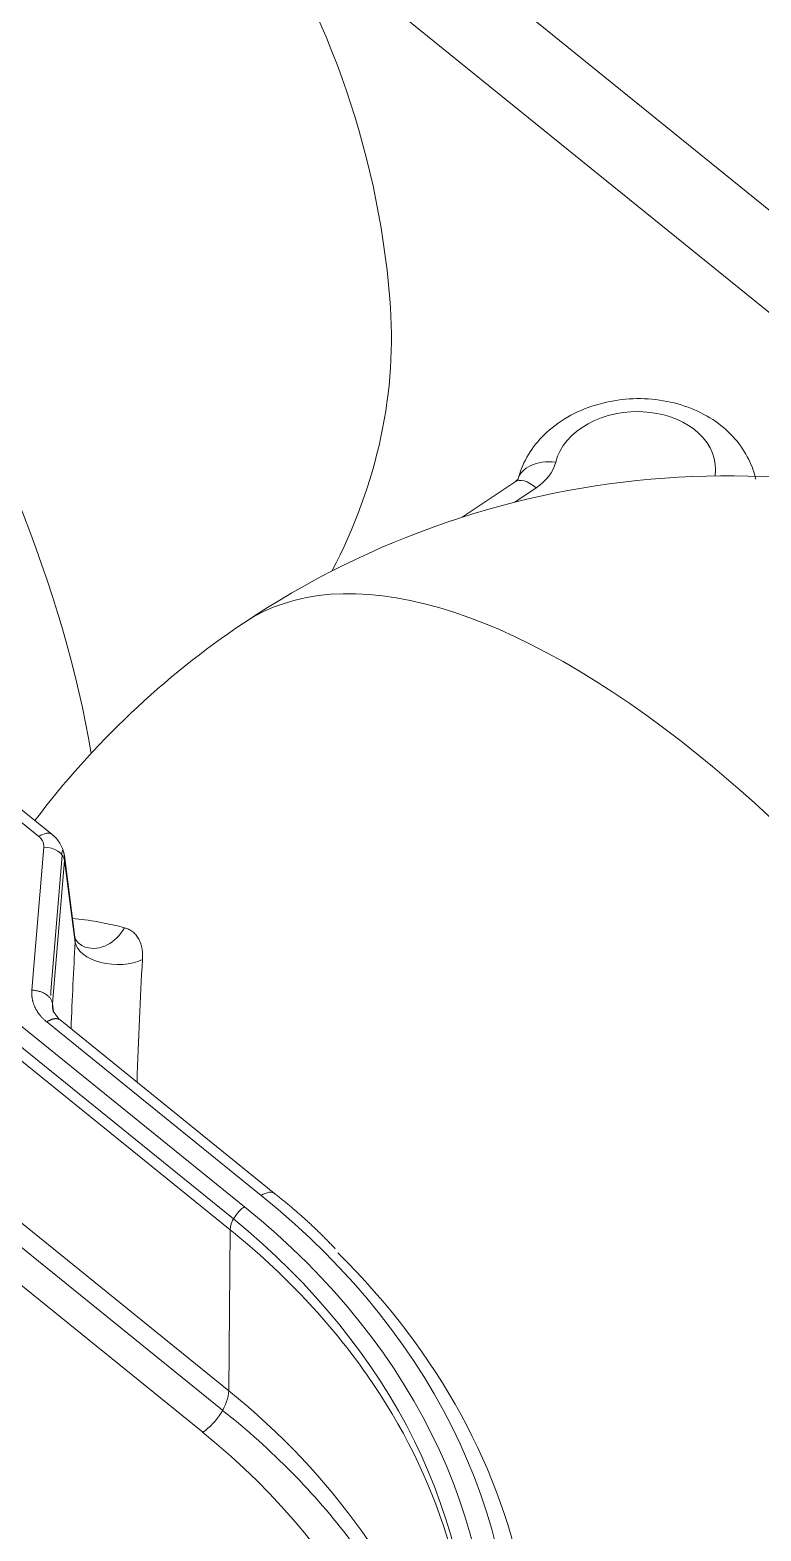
# Model space of a CAD drawing. Header units: millimetres. Extents: x 409 to 2276, y 1039 to 1674.
# Drawn here: x 2104.69 to 2122.82, y 1416.81 to 1454.06 of the extents above; entities that cross this region are included whole.
import ezdxf

# ---------------------------------------------------------------- set-up
doc = ezdxf.new("R2010")
doc.units = ezdxf.units.MM
doc.layers.add('粗实线层', color=7, linetype='Continuous', lineweight=35)

msp = doc.modelspace()

# ---------------------------------------------------------------- linework, layer by layer
at = {"layer": '粗实线层', "lineweight": 20}
for p, q in [((2143.856, 1432.718), (2051.195, 1507.746)), ((2129.898, 1441.479), (2110.085, 1457.521)), ((2116.72, 1442.849), (2115.407, 1441.967)), ((2117.245, 1442.697), (2116.715, 1442.341)), ((2104.904, 1434.045), (2102.077, 1436.335)), ((2105.235, 1434.095), (2102.408, 1436.384)), ((2104.731, 1430.232), (2105.028, 1433.782)), ((2105.486, 1433.582), (2105.202, 1430.199)), ((2105.802, 1431.548), (2105.538, 1433.577)), ((2105.245, 1429.899), (2105.542, 1433.45)), ((2105.542, 1433.45), (2105.807, 1431.419)), ((2105.245, 1429.899), (2105.271, 1429.693)), ((2110.422, 1425.137), (2105.103, 1429.444)), ((2110.753, 1425.187), (2105.433, 1429.495)), ((2104.176, 1429.056), (2109.734, 1424.556)), ((2110.009, 1424.86), (2104.452, 1429.36)), ((2109.651, 1424.287), (2104.093, 1428.787)), ((2104.093, 1424.763), (2109.614, 1420.292)), ((2104.072, 1424.175), (2109.465, 1419.808)), ((2109.651, 1424.287), (2109.614, 1420.292)), ((2103.448, 1423.732), (2108.969, 1419.262))]:
    msp.add_line(p, q, dxfattribs=at)
for centre, start, end in [((2092.187, 1445.609), 4.7353, 123.9045), ((2121.971, 1421.494), 4.7353, 123.9045), ((2121.971, 1421.494), 123.9045, 142.9699)]:
    msp.add_arc(centre, 21.5, start, end, dxfattribs=at)
for centre, major_axis, ratio, start_param, end_param in [((2092.187, 1445.609), (11.993, -17.844), 0.431052, 0.751861, 2.190613), ((2092.17, 1445.948), (-21.469, -1.039), 0.734481, 2.732618, 3.166791), ((2119.693, 1443.117), (-1.998, -0.097), 0.734481, 2.990401, 6.067577), ((2117.76, 1442.659), (0.971, -0.239), 0.662917, 1.765954, 3.14126), ((2116.252, 1443.501), (1.498, 0.073), 0.734481, 5.40063, 6.067577), ((2117.277, 1442.019), (0.558, -0.83), 0.431052, 3.141583, 3.165686), ((2117.277, 1442.019), (0.558, -0.83), 0.431052, 2.190613, 3.141582), ((2121.971, 1421.494), (-11.993, 17.844), 0.431052, 5.332205, 6.283165), ((2121.971, 1421.494), (11.993, -17.844), 0.431052, 0.689641, 2.190613), ((2104.92, 1433.706), (-0.315, -0.389), 0.524149, 3.141616, 4.181673), ((2105.045, 1433.444), (-0.498, 0.042), 0.675429, 3.283342, 4.801778), ((2104.502, 1433.786), (-1, -0.05), 0.733501, 2.828013, 2.998708), ((2114.407, 1416.039), (11.091, -15.379), 0.392021, 2.693004, 2.825255), ((2106.333, 1432.26), (-0.259, -0.966), 0.828936, 6.276871, 7.568329), ((2107.477, 1421.312), (0.225, -17.943), 0.104179, 4.112697, 4.251166), ((2106.801, 1431.432), (-0.998, 0.059), 0.561318, 0.126214, 2.344655), ((2109.071, 1421.332), (0.215, -17.145), 0.104179, 4.112697, 4.314811), ((2106.203, 1430.191), (-1, -0.05), 0.733501, 6.204382, 6.274981), ((2106.203, 1430.191), (-1, -0.05), 0.733501, 6.274982, 6.333291), ((2091.83, 1412.642), (-24.797, -1.2), 0.734481, 2.259038, 3.829834), ((2110.438, 1424.798), (-0.315, -0.389), 0.524149, 3.141353, 4.181673), ((2091.83, 1412.642), (-24.246, -1.174), 0.734481, 2.259038, 3.829834), ((2110.025, 1424.521), (-0.315, -0.389), 0.524149, 4.181673, 5.700109), ((2091.83, 1412.642), (23.773, 1.151), 0.734481, 6.21723, 6.966344), ((2091.845, 1412.32), (-23.748, -1.15), 0.734481, 3.574653, 3.829834), ((2091.845, 1412.32), (-25.296, -1.225), 0.734481, 2.736903, 3.734285), ((2091.845, 1412.32), (-23.748, -1.15), 0.734481, 2.601619, 3.574653), ((2108.94, 1419.872), (0.566, 0.699), 0.524149, 4.181673, 5.700109), ((2092.031, 1408.475), (23.451, 1.135), 0.734481, 0.187771, 0.688241), ((2092.059, 1407.897), (23.406, 1.133), 0.734481, 0.462516, 0.697504), ((2092.059, 1407.897), (22.553, 1.092), 0.734481, 6.213027, 6.971427)]:
    msp.add_ellipse(centre, major_axis=major_axis, ratio=ratio, start_param=start_param, end_param=end_param, dxfattribs=at)
for points, degree, knots in [([(2122.687, 1442.909), (2122.657, 1443.077), (2122.517, 1443.437), (2122.195, 1443.934), (2121.705, 1444.366), (2121.099, 1444.69), (2120.398, 1444.884), (2119.644, 1444.933), (2118.884, 1444.826), (2118.167, 1444.563), (2117.565, 1444.166), (2117.114, 1443.671), (2116.885, 1443.232), (2116.806, 1442.969), (2116.789, 1442.898)], 3, [0, 0, 0, 0, 0.070644, 0.154887, 0.240651, 0.329392, 0.42092, 0.514175, 0.608456, 0.703896, 0.800647, 0.886926, 0.970016, 1, 1, 1, 1]), ([(2116.796, 1442.918), (2116.796, 1442.919), (2116.791, 1442.905), (2116.744, 1442.868), (2116.72, 1442.849)], 3, [0, 0, 0, 0, 0.583874, 1, 1, 1, 1]), ([(2105.523, 1433.642), (2105.512, 1433.69), (2105.482, 1433.781), (2105.412, 1433.91), (2105.319, 1434.024), (2105.245, 1434.086), (2105.205, 1434.114)], 3, [0, 0, 0, 0, 0.252254, 0.504766, 0.754944, 1, 1, 1, 1]), ([(2105.539, 1433.565), (2105.539, 1433.567), (2105.538, 1433.572), (2105.537, 1433.581), (2105.535, 1433.592), (2105.533, 1433.602), (2105.531, 1433.613), (2105.528, 1433.624), (2105.526, 1433.635), (2105.523, 1433.645), (2105.52, 1433.654), (2105.519, 1433.659), (2105.518, 1433.661)], 3, [0, 0, 0, 0, 0.051088, 0.163091, 0.275095, 0.387101, 0.499109, 0.611119, 0.72313, 0.835144, 0.94716, 1, 1, 1, 1]), ([(2105.542, 1433.45), (2105.542, 1433.453), (2105.543, 1433.461), (2105.543, 1433.472), (2105.544, 1433.483), (2105.544, 1433.494), (2105.544, 1433.505), (2105.543, 1433.516), (2105.543, 1433.526), (2105.542, 1433.537), (2105.541, 1433.548), (2105.54, 1433.558), (2105.539, 1433.563), (2105.539, 1433.565)], 3, [0, 0, 0, 0, 0.094837, 0.189674, 0.284513, 0.379353, 0.474194, 0.569036, 0.66388, 0.758724, 0.85357, 0.948418, 1, 1, 1, 1]), ([(2106.076, 1431.294), (2105.97, 1431.334), (2105.858, 1431.406), (2105.783, 1431.566), (2105.78, 1431.612), (2105.784, 1431.632)], 3, [0, 0, 0, 0, 0.540568, 0.780187, 1, 1, 1, 1]), ([(2105.807, 1431.419), (2105.808, 1431.445), (2105.808, 1431.492), (2105.804, 1431.537), (2105.801, 1431.556)], 3, [0, 0, 0, 0, 0.527009, 1, 1, 1, 1]), ([(2105.103, 1429.444), (2104.906, 1429.603), (2104.809, 1429.81), (2104.713, 1430.015), (2104.731, 1430.232)], 2, [0, 0, 0, 0.5, 0.5, 1, 1, 1]), ([(2104.731, 1430.232), (2104.762, 1430.231), (2104.794, 1430.229), (2104.856, 1430.219), (2104.887, 1430.212), (2104.947, 1430.195), (2105.004, 1430.174), (2105.055, 1430.146), (2105.102, 1430.116), (2105.124, 1430.099), (2105.162, 1430.063), (2105.179, 1430.044), (2105.208, 1430.005), (2105.219, 1429.984), (2105.236, 1429.942), (2105.242, 1429.921), (2105.245, 1429.899)], 3, [0, 0, 0, 0, 0.125, 0.125, 0.25, 0.25, 0.375, 0.5, 0.5, 0.625, 0.625, 0.75, 0.75, 0.875, 0.875, 1, 1, 1, 1]), ([(2105.267, 1429.693), (2105.262, 1429.712), (2105.254, 1429.742), (2105.249, 1429.773), (2105.247, 1429.786)], 3, [0, 0, 0, 0, 0.599799, 1, 1, 1, 1])]:
    msp.add_open_spline(points, degree=degree, knots=knots, dxfattribs=at)
for points, degree in [([(2105.028, 1433.782), (2105.03, 1433.798), (2105.029, 1433.831), (2105.02, 1433.882), (2104.998, 1433.936), (2104.962, 1433.991), (2104.926, 1434.028), (2104.904, 1434.045)], 3), ([(2107.475, 1430.99), (2107.478, 1431.035), (2107.479, 1431.124), (2107.467, 1431.255), (2107.438, 1431.381), (2107.39, 1431.497), (2107.323, 1431.599), (2107.239, 1431.682), (2107.141, 1431.744), (2107.067, 1431.771), (2107.028, 1431.782)], 3), ([(2105.247, 1429.786), (2105.242, 1429.824), (2105.241, 1429.862), (2105.245, 1429.899)], 3), ([(2105.411, 1429.508), (2105.264, 1429.703)], 1), ([(2112.257, 1423.816), (2111.577, 1424.545), (2110.753, 1425.187)], 2)]:
    msp.add_open_spline(points, degree=degree, dxfattribs=at)
msp.add_rational_spline([(2105.103, 1429.444), (2105.236, 1429.533), (2105.359, 1429.555), (2105.435, 1429.493)], [1.15914994302, 1.01527460562, 0.968949315928, 1.02017407393], degree=3, dxfattribs=at)

doc.saveas('drawing.dxf')
